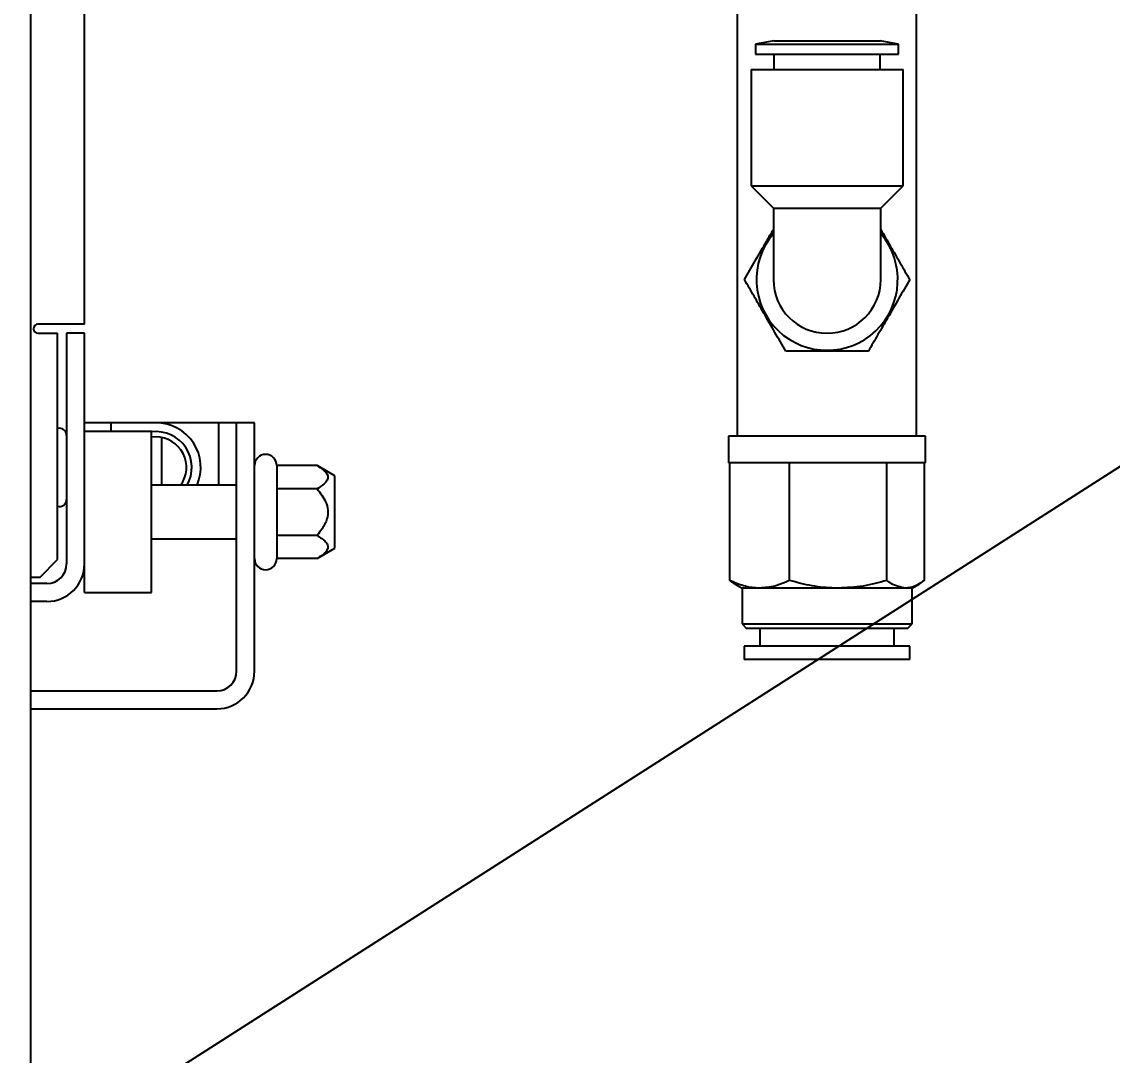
# Model space of a CAD drawing. Header units: inches. Extents: x -347369 to -260369, y 119522 to 149869.
# Drawn here: x -283399.2 to -283277.3, y 136793.4 to 136909 of the extents above; entities that cross this region are included whole.
import ezdxf

# ---------------------------------------------------------------- set-up
doc = ezdxf.new("R2010")
doc.units = ezdxf.units.IN
doc.header["$LTSCALE"] = 300
doc.layers.add('MACCHINA', color=40, linetype='Continuous')
doc.layers.add('QUOTE', color=7, linetype='Continuous')
doc.styles.get("Standard").update_dxf_attribs({"font": 'romans.shx'})
doc.dimstyles.new('sc1a100', dxfattribs={"dimscale": 100, "dimtxt": 3, "dimasz": 3, "dimexe": 0, "dimexo": 0, "dimgap": 1, "dimtad": 1, "dimzin": 12, "dimdsep": 46, "dimtxsty": 'Standard', "dimblk": 'CLOSEDBLANK', "dimcen": 1, "dimclrd": 253, "dimclre": 253, "dimclrt": 2, "dimadec": 0, "dimazin": 3, "dimtfac": 1, "dimtmove": 0, "dimatfit": 1, "dimldrblk": 'CLOSEDBLANK', "dimfxl": 1, "dimtolj": 1, "dimtzin": 0, "dimarcsym": 0})

# ---------------------------------------------------------------- blocks, each defined once
blk = doc.blocks.new('_ClosedBlank')
at = {"color": 0, "linetype": 'ByBlock', "lineweight": -2}
for p, q in [((-1, 0.16667), (0, 0)), ((-1, 0.16667), (-1, -0.16667)), ((0, 0), (-1, -0.16667))]:
    blk.add_line(p, q, dxfattribs=at)
blk = doc.blocks.new('*D37')
at = {"layer": 'Defpoints', "color": 0, "transparency": 16777216}
for p in [(-285230.17, 140399.66), (-286220.12, 139989.61), (-283462.4, 137231.89), (-285230.17, 136499.66), (-284473.38, 136175.3)]:
    blk.add_point(p, dxfattribs=at)
at = {"layer": 'QUOTE', "color": 253, "lineweight": -2, "transparency": 16777216}
for p, q in [((-283462.4, 137231.89), (-283162.59, 136932.08)), ((-285230.17, 136499.66), (-285230.17, 136075.67))]:
    blk.add_line(p, q, dxfattribs=at)
blk.add_arc((-285230.17, 138999.66), 2923.99, 275.8811, 309.1189, dxfattribs=at)
at = {"layer": 'QUOTE', "color": 253, "lineweight": -2, "transparency": 16777216, "xscale": 300, "yscale": 300, "zscale": 300}
for p, rotation in [((-283162.59, 136932.08), 42.0594481817856), ((-285230.17, 136075.67), 182.9405518182139)]:
    blk.add_blockref('_ClosedBlank', p, dxfattribs=dict(at, rotation=rotation))
at = {"layer": 'QUOTE', "color": 2, "transparency": 16777216, "insert": (-284206.88, 136529.21), "char_height": 300, "attachment_point": 5, "rotation": 22.5}
blk.add_mtext('\\A1;45°', dxfattribs=at)
blk = doc.blocks.new('A$C27be3406')
at = {"layer": 'MACCHINA'}
for p, q in [((-1068, -2516.75), (-1068, -1995.5)), ((-1062, -2124.5), (-1062, -1995.5)), ((-989, -2137), (-989, -2087)), ((-969, -2137), (-969, -2087)), ((-984.95, -2092.8), (-987, -2093.16)), ((-987, -2093.16), (-987, -2094.3)), ((-987, -2093.16), (-971, -2093.16)), ((-984.95, -2092.8), (-973.05, -2092.8)), ((-971, -2093.16), (-973.05, -2092.8)), ((-971, -2094.3), (-971, -2093.16)), ((-987, -2094.3), (-971, -2094.3)), ((-984.95, -2094.3), (-984.95, -2096)), ((-973.05, -2096), (-973.05, -2094.3)), ((-987.5, -2096), (-987.5, -2109)), ((-987.5, -2096), (-970.5, -2096)), ((-970.5, -2109), (-970.5, -2096)), ((-987.5, -2109), (-985, -2111.5)), ((-987.5, -2109), (-970.5, -2109)), ((-973, -2111.5), (-970.5, -2109)), ((-985, -2111.5), (-985, -2119.5)), ((-985, -2111.5), (-973, -2111.5)), ((-973, -2119.5), (-973, -2111.5)), ((-1062, -2124.5), (-1067.2, -2124.5)), ((-1067.2, -2125.5), (-1065, -2125.5)), ((-1065, -2150.8), (-1065, -2125.5)), ((-1062, -2125.5), (-1064, -2125.5)), ((-1064, -2125.5), (-1064, -2151.3)), ((-1062, -2154.5), (-1062, -2125.5)), ((-1043, -2135.5), (-1062, -2135.5)), ((-1059, -2136.5), (-1059, -2135.5)), ((-1047, -2135.5), (-1047, -2142.5)), ((-1045, -2163.3), (-1045, -2135.5)), ((-1043, -2163.3), (-1043, -2135.5)), ((-1054.5, -2136.5), (-1062, -2136.5)), ((-1054.5, -2154.5), (-1054.5, -2136.5)), ((-1054, -2137.1), (-1054.5, -2137.14)), ((-1053.4, -2137.15), (-1053.4, -2142.5)), ((-990, -2137), (-990, -2140)), ((-968, -2137), (-990, -2137)), ((-968, -2140), (-968, -2137)), ((-1040.5, -2140.3), (-1040.5, -2150.7)), ((-1036, -2140.3), (-1040.5, -2140.3)), ((-1034, -2141.46), (-1036, -2140.3)), ((-968, -2140), (-990, -2140)), ((-989.87, -2153.15), (-989.87, -2140)), ((-983.19, -2153.15), (-983.19, -2140)), ((-972.31, -2153.15), (-972.31, -2140)), ((-968.13, -2153.15), (-968.13, -2140)), ((-1034, -2149.54), (-1034, -2141.46)), ((-1045, -2142.5), (-1054.5, -2142.5)), ((-1036, -2142.9), (-1040.5, -2142.9)), ((-1036, -2148.1), (-1040.5, -2148.1)), ((-1054.5, -2148.5), (-1045, -2148.5)), ((-1036, -2150.7), (-1034, -2149.54)), ((-1067, -2152.8), (-1065, -2150.8)), ((-1036, -2150.7), (-1040.5, -2150.7)), ((-1067, -2152.8), (-1068, -2152.8)), ((-1066.2, -2153.5), (-1068, -2153.5)), ((-1062, -2154.5), (-1054.5, -2154.5)), ((-989.28, -2153.55), (-988.5, -2154)), ((-988.5, -2154), (-988.5, -2158)), ((-969.5, -2154), (-988.5, -2154)), ((-969.5, -2154), (-968.72, -2153.55)), ((-969.5, -2158), (-969.5, -2154)), ((-1066.2, -2155.5), (-1068, -2155.5)), ((-988.5, -2158), (-988, -2158.5)), ((-988.5, -2158), (-969.5, -2158)), ((-970, -2158.5), (-969.5, -2158)), ((-970, -2158.5), (-988, -2158.5)), ((-986.5, -2158.5), (-986.5, -2160.5)), ((-971.5, -2160.5), (-971.5, -2158.5)), ((-988.25, -2160.5), (-988.25, -2162)), ((-969.75, -2160.5), (-988.25, -2160.5)), ((-969.75, -2162), (-969.75, -2160.5)), ((-969.75, -2162), (-988.25, -2162)), ((-1068, -2165.5), (-1047.2, -2165.5)), ((-1068, -2167.5), (-1047.2, -2167.5))]:
    blk.add_line(p, q, dxfattribs=at)
for centre, radius, start, end in [((-979, -2119.5), 7.9, 139.4196, 40.4975), ((-979, -2119.5), 6, 180, 0), ((-1067.2, -2125), 0.5, 90, 270), ((-1064.8, -2136.92), 0.8, 0, 104.4775), ((-1054, -2140.5), 5, 336.4218, 90), ((-1054, -2140.5), 4, 330, 97.1807), ((-1054, -2140.5), 3.4, 323.9681, 90), ((-1041.75, -2140.3), 1.25, 0, 180), ((-1064.8, -2144.08), 0.8, 255.5225, 0), ((-1041.75, -2150.7), 1.25, 180, 0), ((-1066.2, -2151.3), 4.2, 270, 0), ((-1066.2, -2151.3), 2.2, 270, 0), ((-1047.2, -2163.3), 2.2, 270, 0), ((-1047.2, -2163.3), 4.2, 270, 0)]:
    blk.add_arc(centre, radius, start, end, dxfattribs=at)
for points, knots in [([(-988.24, -2119.5), (-987.84, -2118.81), (-987.03, -2117.4), (-985.93, -2115.5), (-985.25, -2114.33), (-985, -2113.89)], [0, 0, 0, 0, 0.378671, 0.765555, 1, 1, 1, 1]), ([(-973, -2113.89), (-972.64, -2114.52), (-971.91, -2115.77), (-970.82, -2117.67), (-970.12, -2118.89), (-969.76, -2119.5)], [0, 0, 0, 0, 0.3344416, 0.6641717, 1, 1, 1, 1]), ([(-983.62, -2127.5), (-984.02, -2126.81), (-984.83, -2125.4), (-986.03, -2123.32), (-987.18, -2121.33), (-987.88, -2120.11), (-988.24, -2119.5)], [0, 0, 0, 0, 0.264614, 0.534966, 0.765352, 1, 1, 1, 1]), ([(-969.76, -2119.5), (-970.16, -2120.19), (-970.97, -2121.6), (-972.17, -2123.68), (-973.32, -2125.67), (-974.03, -2126.89), (-974.38, -2127.5)], [0, 0, 0, 0, 0.264614, 0.534966, 0.765352, 1, 1, 1, 1]), ([(-974.38, -2127.5), (-975.13, -2127.5), (-976.65, -2127.5), (-978.98, -2127.5), (-981.34, -2127.5), (-982.85, -2127.5), (-983.62, -2127.5)], [0, 0, 0, 0, 0.247728, 0.499998, 0.747254, 1, 1, 1, 1]), ([(-1036, -2140.3), (-1035.77, -2140.45), (-1035.3, -2140.74), (-1034.84, -2141.22), (-1034.75, -2141.72), (-1035.05, -2142.27), (-1035.56, -2142.64), (-1035.95, -2142.87), (-1036, -2142.9)], [0, 0, 0, 0, 0.1890246, 0.3842606, 0.5389846, 0.6935557, 0.9580875, 1, 1, 1, 1]), ([(-1036, -2142.9), (-1035.64, -2143.36), (-1035.07, -2144.08), (-1034.74, -2145.29), (-1034.86, -2146.36), (-1035.35, -2147.3), (-1035.81, -2147.86), (-1036, -2148.1)], [0, 0, 0, 0, 0.29957, 0.463941, 0.629185, 0.843228, 1, 1, 1, 1]), ([(-1036, -2148.1), (-1035.64, -2148.33), (-1035.07, -2148.69), (-1034.74, -2149.29), (-1034.86, -2149.83), (-1035.35, -2150.3), (-1035.81, -2150.58), (-1036, -2150.7)], [0, 0, 0, 0, 0.29957, 0.463941, 0.629185, 0.843228, 1, 1, 1, 1]), ([(-986.53, -2154), (-986.61, -2154), (-987.21, -2153.99), (-988.34, -2153.81), (-989.36, -2153.37), (-989.87, -2153.15)], [0, 0, 0, 0, 0.0700918, 0.5307854, 1, 1, 1, 1]), ([(-989.87, -2153.15), (-989.72, -2153.28), (-989.52, -2153.45), (-989.31, -2153.51), (-989.26, -2153.52)], [0, 0, 0, 0, 0.776984, 1, 1, 1, 1]), ([(-983.19, -2153.15), (-983.73, -2153.39), (-984.83, -2153.87), (-985.96, -2153.96), (-986.53, -2154)], [0, 0, 0, 0, 0.495458, 1, 1, 1, 1]), ([(-977.75, -2154), (-977.88, -2154), (-978.86, -2153.99), (-980.7, -2153.81), (-982.35, -2153.37), (-983.19, -2153.15)], [0, 0, 0, 0, 0.070092, 0.530785, 1, 1, 1, 1]), ([(-972.31, -2153.15), (-973.2, -2153.39), (-974.98, -2153.87), (-976.82, -2153.96), (-977.75, -2154)], [0, 0, 0, 0, 0.495458, 1, 1, 1, 1]), ([(-970.22, -2154), (-970.77, -2153.9), (-971.48, -2153.77), (-972.16, -2153.27), (-972.31, -2153.15)], [0, 0, 0, 0, 0.7705871, 1, 1, 1, 1]), ([(-968.13, -2153.15), (-968.65, -2153.49), (-969.34, -2153.95), (-970.05, -2153.99), (-970.22, -2154)], [0, 0, 0, 0, 0.753654, 1, 1, 1, 1])]:
    blk.add_open_spline(points, degree=3, knots=knots, dxfattribs=at)

msp = doc.modelspace()

# ---------------------------------------------------------------- block references
at = {"layer": 'QUOTE'}
msp.add_blockref('A$C27be3406', (-282330.166, 138999.656), dxfattribs=at)

# ---------------------------------------------------------------- dimensions: what is measured, and where the dimension line sits
dim = msp.add_angular_dim_2l(base=(-284473.382, 136175.299), line1=((-285230.166, 136499.656), (-285230.166, 140399.656)), line2=((-283462.399, 137231.889), (-286220.116, 139989.605)), dimstyle='sc1a100', dxfattribs=at)
dim.commit()
dim.dimension.update_dxf_attribs({"geometry": '*D37', "text_midpoint": (-284206.875, 136529.212)})

doc.saveas('drawing.dxf')
